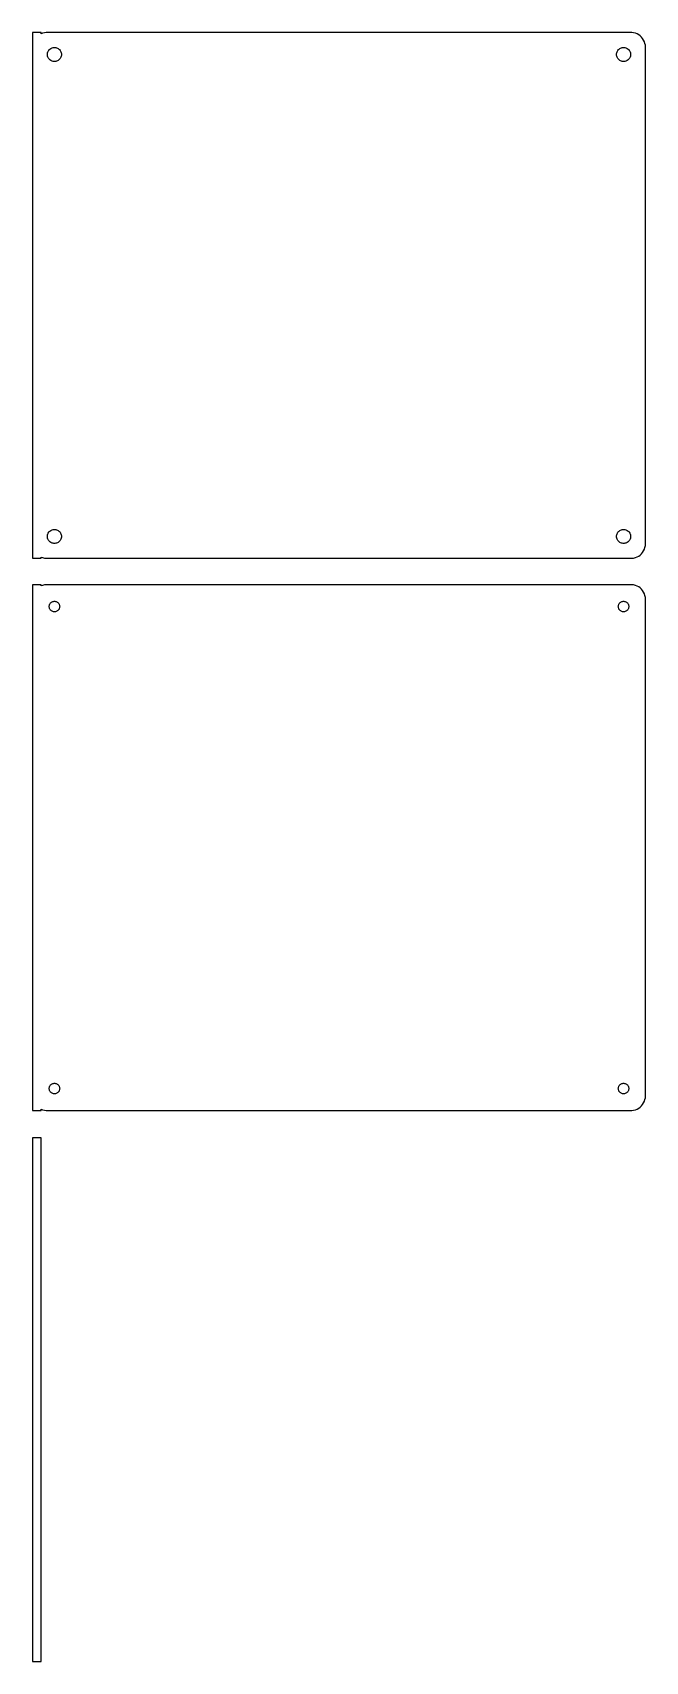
# Model space of a CAD drawing. Header units: metres. Extents: x -105 to 105, y -90 to 468.
import ezdxf

# ---------------------------------------------------------------- set-up
doc = ezdxf.new("R2010")
doc.units = ezdxf.units.M

msp = doc.modelspace()

# ---------------------------------------------------------------- linework, layer by layer
for p, q in [((-102, 467.99), (-105, 467.99)), ((-105, 467.99), (-105, 288.01)), ((-102, 467.575), (-102, 467.99)), ((-101.545, 467.755), (-102, 467.575)), ((-100.937, 467.911), (-101.545, 467.755)), ((-100.314, 467.99), (-100.937, 467.911)), ((100.314, 467.99), (-100.314, 467.99)), ((-98.2416, 462.783), (-97.9497, 462.857)), ((-97.9497, 462.857), (-97.6507, 462.895)), ((-97.6507, 462.895), (-97.3493, 462.895)), ((-97.3493, 462.895), (-97.0503, 462.857)), ((-97.0503, 462.857), (-96.7584, 462.783)), ((96.7584, 462.783), (97.0503, 462.857)), ((97.0503, 462.857), (97.3493, 462.895)), ((97.3493, 462.895), (97.6507, 462.895)), ((97.6507, 462.895), (97.9497, 462.857)), ((97.9497, 462.857), (98.2416, 462.783)), ((100.937, 467.911), (100.314, 467.99)), ((101.545, 467.755), (100.937, 467.911)), ((102.129, 467.524), (101.545, 467.755)), ((102.679, 467.222), (102.129, 467.524)), ((103.187, 466.853), (102.679, 467.222)), ((103.645, 466.423), (103.187, 466.853)), ((104.045, 465.939), (103.645, 466.423)), ((104.382, 465.409), (104.045, 465.939)), ((104.649, 464.841), (104.382, 465.409)), ((104.843, 464.243), (104.649, 464.841)), ((104.961, 463.627), (104.843, 464.243)), ((105, 463), (104.961, 463.627)), ((105, 293), (105, 463)), ((-99.9, 460.5), (-99.8811, 460.801)), ((-99.8811, 460.199), (-99.9, 460.5)), ((-99.8811, 460.801), (-99.8246, 461.097)), ((-99.8246, 459.903), (-99.8811, 460.199)), ((-99.8246, 461.097), (-99.7315, 461.383)), ((-99.7315, 459.617), (-99.8246, 459.903)), ((-99.7315, 461.383), (-99.6031, 461.656)), ((-99.6031, 459.344), (-99.7315, 459.617)), ((-99.6031, 461.656), (-99.4416, 461.911)), ((-99.4416, 459.089), (-99.6031, 459.344)), ((-99.4416, 461.911), (-99.2495, 462.143)), ((-99.2495, 458.857), (-99.4416, 459.089)), ((-99.2495, 462.143), (-99.0298, 462.349)), ((-99.0298, 458.651), (-99.2495, 458.857)), ((-99.0298, 462.349), (-98.786, 462.526)), ((-98.786, 458.474), (-99.0298, 458.651)), ((-98.786, 462.526), (-98.5219, 462.672)), ((-98.5219, 458.328), (-98.786, 458.474)), ((-98.5219, 462.672), (-98.2416, 462.783)), ((-98.2416, 458.217), (-98.5219, 458.328)), ((-97.9497, 458.143), (-98.2416, 458.217)), ((-97.6507, 458.105), (-97.9497, 458.143)), ((-97.3493, 458.105), (-97.6507, 458.105)), ((-97.0503, 458.143), (-97.3493, 458.105)), ((-96.7584, 458.217), (-97.0503, 458.143)), ((-96.7584, 462.783), (-96.4781, 462.672)), ((-96.4781, 458.328), (-96.7584, 458.217)), ((-96.4781, 462.672), (-96.214, 462.526)), ((-96.214, 458.474), (-96.4781, 458.328)), ((-96.214, 462.526), (-95.9702, 462.349)), ((-95.9702, 458.651), (-96.214, 458.474)), ((-95.9702, 462.349), (-95.7505, 462.143)), ((-95.7505, 458.857), (-95.9702, 458.651)), ((-95.7505, 462.143), (-95.5583, 461.911)), ((-95.5583, 459.089), (-95.7505, 458.857)), ((-95.5583, 461.911), (-95.3969, 461.656)), ((-95.3969, 459.344), (-95.5583, 459.089)), ((-95.3969, 461.656), (-95.2685, 461.383)), ((-95.2685, 459.617), (-95.3969, 459.344)), ((-95.2685, 461.383), (-95.1754, 461.097)), ((-95.1754, 459.903), (-95.2685, 459.617)), ((-95.1754, 461.097), (-95.1189, 460.801)), ((-95.1189, 460.199), (-95.1754, 459.903)), ((-95.1189, 460.801), (-95.1, 460.5)), ((-95.1, 460.5), (-95.1189, 460.199)), ((95.1, 460.5), (95.1189, 460.801)), ((95.1189, 460.199), (95.1, 460.5)), ((95.1189, 460.801), (95.1754, 461.097)), ((95.1754, 459.903), (95.1189, 460.199)), ((95.1754, 461.097), (95.2685, 461.383)), ((95.2685, 459.617), (95.1754, 459.903)), ((95.2685, 461.383), (95.3969, 461.656)), ((95.3969, 459.344), (95.2685, 459.617)), ((95.3969, 461.656), (95.5583, 461.911)), ((95.5583, 459.089), (95.3969, 459.344)), ((95.5583, 461.911), (95.7505, 462.143)), ((95.7505, 458.857), (95.5583, 459.089)), ((95.7505, 462.143), (95.9702, 462.349)), ((95.9702, 458.651), (95.7505, 458.857)), ((95.9702, 462.349), (96.214, 462.526)), ((96.214, 458.474), (95.9702, 458.651)), ((96.214, 462.526), (96.4781, 462.672)), ((96.4781, 458.328), (96.214, 458.474)), ((96.4781, 462.672), (96.7584, 462.783)), ((96.7584, 458.217), (96.4781, 458.328)), ((97.0503, 458.143), (96.7584, 458.217)), ((97.3493, 458.105), (97.0503, 458.143)), ((97.6507, 458.105), (97.3493, 458.105)), ((97.9497, 458.143), (97.6507, 458.105)), ((98.2416, 458.217), (97.9497, 458.143)), ((98.2416, 462.783), (98.5219, 462.672)), ((98.5219, 458.328), (98.2416, 458.217)), ((98.5219, 462.672), (98.786, 462.526)), ((98.786, 458.474), (98.5219, 458.328)), ((98.786, 462.526), (99.0298, 462.349)), ((99.0298, 458.651), (98.786, 458.474)), ((99.0298, 462.349), (99.2495, 462.143)), ((99.2495, 458.857), (99.0298, 458.651)), ((99.2495, 462.143), (99.4416, 461.911)), ((99.4416, 459.089), (99.2495, 458.857)), ((99.4416, 461.911), (99.6031, 461.656)), ((99.6031, 459.344), (99.4416, 459.089)), ((99.6031, 461.656), (99.7315, 461.383)), ((99.7315, 459.617), (99.6031, 459.344)), ((99.7315, 461.383), (99.8246, 461.097)), ((99.8246, 459.903), (99.7315, 459.617)), ((99.8246, 461.097), (99.8811, 460.801)), ((99.8811, 460.199), (99.8246, 459.903)), ((99.8811, 460.801), (99.9, 460.5)), ((99.9, 460.5), (99.8811, 460.199)), ((-99.9, 295.5), (-99.8811, 295.801)), ((-99.8811, 295.801), (-99.8246, 296.097)), ((-99.8246, 296.097), (-99.7315, 296.383)), ((-99.7315, 296.383), (-99.6031, 296.656)), ((-99.6031, 296.656), (-99.4416, 296.911)), ((-99.4416, 296.911), (-99.2495, 297.143)), ((-99.2495, 297.143), (-99.0298, 297.349)), ((-99.0298, 297.349), (-98.786, 297.526)), ((-98.786, 297.526), (-98.5219, 297.672)), ((-98.5219, 297.672), (-98.2416, 297.783)), ((-98.2416, 297.783), (-97.9497, 297.857)), ((-97.9497, 297.857), (-97.6507, 297.895)), ((-97.6507, 297.895), (-97.3493, 297.895)), ((-97.3493, 297.895), (-97.0503, 297.857)), ((-97.0503, 297.857), (-96.7584, 297.783)), ((-96.7584, 297.783), (-96.4781, 297.672)), ((-96.4781, 297.672), (-96.214, 297.526)), ((-96.214, 297.526), (-95.9702, 297.349)), ((-95.9702, 297.349), (-95.7505, 297.143)), ((-95.7505, 297.143), (-95.5583, 296.911)), ((-95.5583, 296.911), (-95.3969, 296.656)), ((-95.3969, 296.656), (-95.2685, 296.383)), ((-95.2685, 296.383), (-95.1754, 296.097)), ((-95.1754, 296.097), (-95.1189, 295.801)), ((-95.1189, 295.801), (-95.1, 295.5)), ((95.1, 295.5), (95.1189, 295.801)), ((95.1189, 295.801), (95.1754, 296.097)), ((95.1754, 296.097), (95.2685, 296.383)), ((95.2685, 296.383), (95.3969, 296.656)), ((95.3969, 296.656), (95.5583, 296.911)), ((95.5583, 296.911), (95.7505, 297.143)), ((95.7505, 297.143), (95.9702, 297.349)), ((95.9702, 297.349), (96.214, 297.526)), ((96.214, 297.526), (96.4781, 297.672)), ((96.4781, 297.672), (96.7584, 297.783)), ((96.7584, 297.783), (97.0503, 297.857)), ((97.0503, 297.857), (97.3493, 297.895)), ((97.3493, 297.895), (97.6507, 297.895)), ((97.6507, 297.895), (97.9497, 297.857)), ((97.9497, 297.857), (98.2416, 297.783)), ((98.2416, 297.783), (98.5219, 297.672)), ((98.5219, 297.672), (98.786, 297.526)), ((98.786, 297.526), (99.0298, 297.349)), ((99.0298, 297.349), (99.2495, 297.143)), ((99.2495, 297.143), (99.4416, 296.911)), ((99.4416, 296.911), (99.6031, 296.656)), ((99.6031, 296.656), (99.7315, 296.383)), ((99.7315, 296.383), (99.8246, 296.097)), ((99.8246, 296.097), (99.8811, 295.801)), ((99.8811, 295.801), (99.9, 295.5)), ((-99.8811, 295.199), (-99.9, 295.5)), ((-99.8246, 294.903), (-99.8811, 295.199)), ((-99.7315, 294.617), (-99.8246, 294.903)), ((-99.6031, 294.344), (-99.7315, 294.617)), ((-99.4416, 294.089), (-99.6031, 294.344)), ((-99.2495, 293.857), (-99.4416, 294.089)), ((-99.0298, 293.651), (-99.2495, 293.857)), ((-98.786, 293.474), (-99.0298, 293.651)), ((-98.5219, 293.328), (-98.786, 293.474)), ((-98.2416, 293.217), (-98.5219, 293.328)), ((-97.9497, 293.143), (-98.2416, 293.217)), ((-97.6507, 293.105), (-97.9497, 293.143)), ((-97.3493, 293.105), (-97.6507, 293.105)), ((-97.0503, 293.143), (-97.3493, 293.105)), ((-96.7584, 293.217), (-97.0503, 293.143)), ((-96.4781, 293.328), (-96.7584, 293.217)), ((-96.214, 293.474), (-96.4781, 293.328)), ((-95.9702, 293.651), (-96.214, 293.474)), ((-95.7505, 293.857), (-95.9702, 293.651)), ((-95.5583, 294.089), (-95.7505, 293.857)), ((-95.3969, 294.344), (-95.5583, 294.089)), ((-95.2685, 294.617), (-95.3969, 294.344)), ((-95.1754, 294.903), (-95.2685, 294.617)), ((-95.1189, 295.199), (-95.1754, 294.903)), ((-95.1, 295.5), (-95.1189, 295.199)), ((95.1189, 295.199), (95.1, 295.5)), ((95.1754, 294.903), (95.1189, 295.199)), ((95.2685, 294.617), (95.1754, 294.903)), ((95.3969, 294.344), (95.2685, 294.617)), ((95.5583, 294.089), (95.3969, 294.344)), ((95.7505, 293.857), (95.5583, 294.089)), ((95.9702, 293.651), (95.7505, 293.857)), ((96.214, 293.474), (95.9702, 293.651)), ((96.4781, 293.328), (96.214, 293.474)), ((96.7584, 293.217), (96.4781, 293.328)), ((97.0503, 293.143), (96.7584, 293.217)), ((97.3493, 293.105), (97.0503, 293.143)), ((97.6507, 293.105), (97.3493, 293.105)), ((97.9497, 293.143), (97.6507, 293.105)), ((98.2416, 293.217), (97.9497, 293.143)), ((98.5219, 293.328), (98.2416, 293.217)), ((98.786, 293.474), (98.5219, 293.328)), ((99.0298, 293.651), (98.786, 293.474)), ((99.2495, 293.857), (99.0298, 293.651)), ((99.4416, 294.089), (99.2495, 293.857)), ((99.6031, 294.344), (99.4416, 294.089)), ((99.7315, 294.617), (99.6031, 294.344)), ((99.8246, 294.903), (99.7315, 294.617)), ((99.8811, 295.199), (99.8246, 294.903)), ((99.9, 295.5), (99.8811, 295.199)), ((103.645, 289.577), (104.045, 290.061)), ((104.045, 290.061), (104.382, 290.591)), ((104.382, 290.591), (104.649, 291.159)), ((104.649, 291.159), (104.843, 291.757)), ((104.843, 291.757), (104.961, 292.373)), ((104.961, 292.373), (105, 293)), ((-105, 288.01), (-102, 288.01)), ((-102, 288.425), (-101.545, 288.245)), ((-102, 288.01), (-102, 288.425)), ((-101.545, 288.245), (-100.937, 288.089)), ((-100.937, 288.089), (-100.314, 288.01)), ((-100.314, 288.01), (100.314, 288.01)), ((100.314, 288.01), (100.937, 288.089)), ((100.937, 288.089), (101.545, 288.245)), ((101.545, 288.245), (102.129, 288.476)), ((102.129, 288.476), (102.679, 288.778)), ((102.679, 288.778), (103.187, 289.147)), ((103.187, 289.147), (103.645, 289.577)), ((-102, 278.99), (-105, 278.99)), ((-105, 278.99), (-105, 99.0099)), ((-102, 278.575), (-102, 278.99)), ((-100.937, 278.911), (-101.545, 278.755)), ((-100.314, 278.99), (-100.937, 278.911)), ((100.314, 278.99), (-100.314, 278.99)), ((100.937, 278.911), (100.314, 278.99)), ((101.545, 278.755), (100.937, 278.911)), ((-101.545, 278.755), (-102, 278.575)), ((-98.0562, 273.212), (-97.8373, 273.268)), ((-97.8373, 273.268), (-97.613, 273.296)), ((-97.613, 273.296), (-97.387, 273.296)), ((-97.387, 273.296), (-97.1627, 273.268)), ((-97.1627, 273.268), (-96.9438, 273.212)), ((96.9438, 273.212), (97.1627, 273.268)), ((97.1627, 273.268), (97.387, 273.296)), ((97.387, 273.296), (97.613, 273.296)), ((97.613, 273.296), (97.8373, 273.268)), ((97.8373, 273.268), (98.0562, 273.212)), ((102.129, 278.524), (101.545, 278.755)), ((102.679, 278.222), (102.129, 278.524)), ((103.187, 277.853), (102.679, 278.222)), ((103.645, 277.423), (103.187, 277.853)), ((104.045, 276.939), (103.645, 277.423)), ((104.382, 276.409), (104.045, 276.939)), ((104.649, 275.841), (104.382, 276.409)), ((104.843, 275.243), (104.649, 275.841)), ((104.961, 274.627), (104.843, 275.243)), ((105, 274), (104.961, 274.627)), ((105, 104), (105, 274)), ((-99.3, 271.5), (-99.2858, 271.726)), ((-99.2858, 271.274), (-99.3, 271.5)), ((-99.2858, 271.726), (-99.2434, 271.948)), ((-99.2434, 271.052), (-99.2858, 271.274)), ((-99.2434, 271.948), (-99.1736, 272.163)), ((-99.1736, 270.837), (-99.2434, 271.052)), ((-99.1736, 272.163), (-99.0773, 272.367)), ((-99.0773, 270.633), (-99.1736, 270.837)), ((-99.0773, 272.367), (-98.9562, 272.558)), ((-98.9562, 270.442), (-99.0773, 270.633)), ((-98.9562, 272.558), (-98.8121, 272.732)), ((-98.8121, 270.268), (-98.9562, 270.442)), ((-98.8121, 272.732), (-98.6474, 272.887)), ((-98.6474, 270.113), (-98.8121, 270.268)), ((-98.6474, 272.887), (-98.4645, 273.02)), ((-98.4645, 269.98), (-98.6474, 270.113)), ((-98.4645, 273.02), (-98.2664, 273.129)), ((-98.2664, 269.871), (-98.4645, 269.98)), ((-98.2664, 273.129), (-98.0562, 273.212)), ((-98.0562, 269.788), (-98.2664, 269.871)), ((-97.8373, 269.732), (-98.0562, 269.788)), ((-97.613, 269.704), (-97.8373, 269.732)), ((-97.387, 269.704), (-97.613, 269.704)), ((-97.1627, 269.732), (-97.387, 269.704)), ((-96.9438, 269.788), (-97.1627, 269.732)), ((-96.9438, 273.212), (-96.7336, 273.129)), ((-96.7336, 269.871), (-96.9438, 269.788)), ((-96.7336, 273.129), (-96.5355, 273.02)), ((-96.5355, 269.98), (-96.7336, 269.871)), ((-96.5355, 273.02), (-96.3526, 272.887)), ((-96.3526, 270.113), (-96.5355, 269.98)), ((-96.3526, 272.887), (-96.1879, 272.732)), ((-96.1879, 270.268), (-96.3526, 270.113)), ((-96.1879, 272.732), (-96.0438, 272.558)), ((-96.0438, 270.442), (-96.1879, 270.268)), ((-96.0438, 272.558), (-95.9226, 272.367)), ((-95.9226, 270.633), (-96.0438, 270.442)), ((-95.9226, 272.367), (-95.8264, 272.163)), ((-95.8264, 270.837), (-95.9226, 270.633)), ((-95.8264, 272.163), (-95.7565, 271.948)), ((-95.7565, 271.052), (-95.8264, 270.837)), ((-95.7565, 271.948), (-95.7142, 271.726)), ((-95.7142, 271.274), (-95.7565, 271.052)), ((-95.7142, 271.726), (-95.7, 271.5)), ((-95.7, 271.5), (-95.7142, 271.274)), ((95.7, 271.5), (95.7142, 271.726)), ((95.7142, 271.274), (95.7, 271.5)), ((95.7142, 271.726), (95.7565, 271.948)), ((95.7565, 271.052), (95.7142, 271.274)), ((95.7565, 271.948), (95.8264, 272.163)), ((95.8264, 270.837), (95.7565, 271.052)), ((95.8264, 272.163), (95.9226, 272.367)), ((95.9226, 270.633), (95.8264, 270.837)), ((95.9226, 272.367), (96.0438, 272.558)), ((96.0438, 270.442), (95.9226, 270.633)), ((96.0438, 272.558), (96.1879, 272.732)), ((96.1879, 270.268), (96.0438, 270.442)), ((96.1879, 272.732), (96.3526, 272.887)), ((96.3526, 270.113), (96.1879, 270.268)), ((96.3526, 272.887), (96.5355, 273.02)), ((96.5355, 269.98), (96.3526, 270.113)), ((96.5355, 273.02), (96.7336, 273.129)), ((96.7336, 269.871), (96.5355, 269.98)), ((96.7336, 273.129), (96.9438, 273.212)), ((96.9438, 269.788), (96.7336, 269.871)), ((97.1627, 269.732), (96.9438, 269.788)), ((97.387, 269.704), (97.1627, 269.732)), ((97.613, 269.704), (97.387, 269.704)), ((97.8373, 269.732), (97.613, 269.704)), ((98.0562, 269.788), (97.8373, 269.732)), ((98.0562, 273.212), (98.2664, 273.129)), ((98.2664, 269.871), (98.0562, 269.788)), ((98.2664, 273.129), (98.4645, 273.02)), ((98.4645, 269.98), (98.2664, 269.871)), ((98.4645, 273.02), (98.6474, 272.887)), ((98.6474, 270.113), (98.4645, 269.98)), ((98.6474, 272.887), (98.8121, 272.732)), ((98.8121, 270.268), (98.6474, 270.113)), ((98.8121, 272.732), (98.9562, 272.558)), ((98.9562, 270.442), (98.8121, 270.268)), ((98.9562, 272.558), (99.0773, 272.367)), ((99.0773, 270.633), (98.9562, 270.442)), ((99.0773, 272.367), (99.1736, 272.163)), ((99.1736, 270.837), (99.0773, 270.633)), ((99.1736, 272.163), (99.2434, 271.948)), ((99.2434, 271.052), (99.1736, 270.837)), ((99.2434, 271.948), (99.2858, 271.726)), ((99.2858, 271.274), (99.2434, 271.052)), ((99.2858, 271.726), (99.3, 271.5)), ((99.3, 271.5), (99.2858, 271.274)), ((-99.3, 106.5), (-99.2858, 106.726)), ((-99.2858, 106.274), (-99.3, 106.5)), ((-99.2858, 106.726), (-99.2434, 106.948)), ((-99.2434, 106.052), (-99.2858, 106.274)), ((-99.2434, 106.948), (-99.1736, 107.163)), ((-99.1736, 105.837), (-99.2434, 106.052)), ((-99.1736, 107.163), (-99.0773, 107.367)), ((-99.0773, 107.367), (-98.9562, 107.558)), ((-98.9562, 107.558), (-98.8121, 107.732)), ((-98.8121, 107.732), (-98.6474, 107.887)), ((-98.6474, 107.887), (-98.4645, 108.02)), ((-98.4645, 108.02), (-98.2664, 108.129)), ((-98.2664, 108.129), (-98.0562, 108.212)), ((-98.0562, 108.212), (-97.8373, 108.268)), ((-97.8373, 108.268), (-97.613, 108.296)), ((-97.613, 108.296), (-97.387, 108.296)), ((-97.387, 108.296), (-97.1627, 108.268)), ((-97.1627, 108.268), (-96.9438, 108.212)), ((-96.9438, 108.212), (-96.7336, 108.129)), ((-96.7336, 108.129), (-96.5355, 108.02)), ((-96.5355, 108.02), (-96.3526, 107.887)), ((-96.3526, 107.887), (-96.1879, 107.732)), ((-96.1879, 107.732), (-96.0438, 107.558)), ((-96.0438, 107.558), (-95.9226, 107.367)), ((-95.9226, 107.367), (-95.8264, 107.163)), ((-95.8264, 107.163), (-95.7565, 106.948)), ((-95.7565, 106.052), (-95.8264, 105.837)), ((-95.7565, 106.948), (-95.7142, 106.726)), ((-95.7142, 106.274), (-95.7565, 106.052)), ((-95.7142, 106.726), (-95.7, 106.5)), ((-95.7, 106.5), (-95.7142, 106.274)), ((95.7, 106.5), (95.7142, 106.726)), ((95.7142, 106.274), (95.7, 106.5)), ((95.7142, 106.726), (95.7565, 106.948)), ((95.7565, 106.052), (95.7142, 106.274)), ((95.7565, 106.948), (95.8264, 107.163)), ((95.8264, 105.837), (95.7565, 106.052)), ((95.8264, 107.163), (95.9226, 107.367)), ((95.9226, 107.367), (96.0438, 107.558)), ((96.0438, 107.558), (96.1879, 107.732)), ((96.1879, 107.732), (96.3526, 107.887)), ((96.3526, 107.887), (96.5355, 108.02)), ((96.5355, 108.02), (96.7336, 108.129)), ((96.7336, 108.129), (96.9438, 108.212)), ((96.9438, 108.212), (97.1627, 108.268)), ((97.1627, 108.268), (97.387, 108.296)), ((97.387, 108.296), (97.613, 108.296)), ((97.613, 108.296), (97.8373, 108.268)), ((97.8373, 108.268), (98.0562, 108.212)), ((98.0562, 108.212), (98.2664, 108.129)), ((98.2664, 108.129), (98.4645, 108.02)), ((98.4645, 108.02), (98.6474, 107.887)), ((98.6474, 107.887), (98.8121, 107.732)), ((98.8121, 107.732), (98.9562, 107.558)), ((98.9562, 107.558), (99.0773, 107.367)), ((99.0773, 107.367), (99.1736, 107.163)), ((99.1736, 107.163), (99.2434, 106.948)), ((99.2434, 106.052), (99.1736, 105.837)), ((99.2434, 106.948), (99.2858, 106.726)), ((99.2858, 106.274), (99.2434, 106.052)), ((99.2858, 106.726), (99.3, 106.5)), ((99.3, 106.5), (99.2858, 106.274)), ((-99.0773, 105.633), (-99.1736, 105.837)), ((-98.9562, 105.442), (-99.0773, 105.633)), ((-98.8121, 105.268), (-98.9562, 105.442)), ((-98.6474, 105.113), (-98.8121, 105.268)), ((-98.4645, 104.98), (-98.6474, 105.113)), ((-98.2664, 104.871), (-98.4645, 104.98)), ((-98.0562, 104.788), (-98.2664, 104.871)), ((-97.8373, 104.732), (-98.0562, 104.788)), ((-97.613, 104.704), (-97.8373, 104.732)), ((-97.387, 104.704), (-97.613, 104.704)), ((-97.1627, 104.732), (-97.387, 104.704)), ((-96.9438, 104.788), (-97.1627, 104.732)), ((-96.7336, 104.871), (-96.9438, 104.788)), ((-96.5355, 104.98), (-96.7336, 104.871)), ((-96.3526, 105.113), (-96.5355, 104.98)), ((-96.1879, 105.268), (-96.3526, 105.113)), ((-96.0438, 105.442), (-96.1879, 105.268)), ((-95.9226, 105.633), (-96.0438, 105.442)), ((-95.8264, 105.837), (-95.9226, 105.633)), ((95.9226, 105.633), (95.8264, 105.837)), ((96.0438, 105.442), (95.9226, 105.633)), ((96.1879, 105.268), (96.0438, 105.442)), ((96.3526, 105.113), (96.1879, 105.268)), ((96.5355, 104.98), (96.3526, 105.113)), ((96.7336, 104.871), (96.5355, 104.98)), ((96.9438, 104.788), (96.7336, 104.871)), ((97.1627, 104.732), (96.9438, 104.788)), ((97.387, 104.704), (97.1627, 104.732)), ((97.613, 104.704), (97.387, 104.704)), ((97.8373, 104.732), (97.613, 104.704)), ((98.0562, 104.788), (97.8373, 104.732)), ((98.2664, 104.871), (98.0562, 104.788)), ((98.4645, 104.98), (98.2664, 104.871)), ((98.6474, 105.113), (98.4645, 104.98)), ((98.8121, 105.268), (98.6474, 105.113)), ((98.9562, 105.442), (98.8121, 105.268)), ((99.0773, 105.633), (98.9562, 105.442)), ((99.1736, 105.837), (99.0773, 105.633)), ((103.187, 100.147), (103.645, 100.577)), ((103.645, 100.577), (104.045, 101.061)), ((104.045, 101.061), (104.382, 101.591)), ((104.382, 101.591), (104.649, 102.159)), ((104.649, 102.159), (104.843, 102.757)), ((104.843, 102.757), (104.961, 103.373)), ((104.961, 103.373), (105, 104)), ((-105, 99.0099), (-102, 99.0099)), ((-102, 99.4248), (-101.545, 99.2447)), ((-102, 99.0099), (-102, 99.4248)), ((-101.545, 99.2447), (-100.937, 99.0886)), ((-100.937, 99.0886), (-100.314, 99.0099)), ((-100.314, 99.0099), (100.314, 99.0099)), ((100.314, 99.0099), (100.937, 99.0886)), ((100.937, 99.0886), (101.545, 99.2447)), ((101.545, 99.2447), (102.129, 99.4759)), ((102.129, 99.4759), (102.679, 99.7784)), ((102.679, 99.7784), (103.187, 100.147)), ((-102, 89.6148), (-105, 89.6148)), ((-105, 89.6148), (-105, -89.6148)), ((-102, -89.6148), (-102, 89.6148)), ((-105, -89.6148), (-102, -89.6148))]:
    msp.add_line(p, q)

doc.saveas('drawing.dxf')
